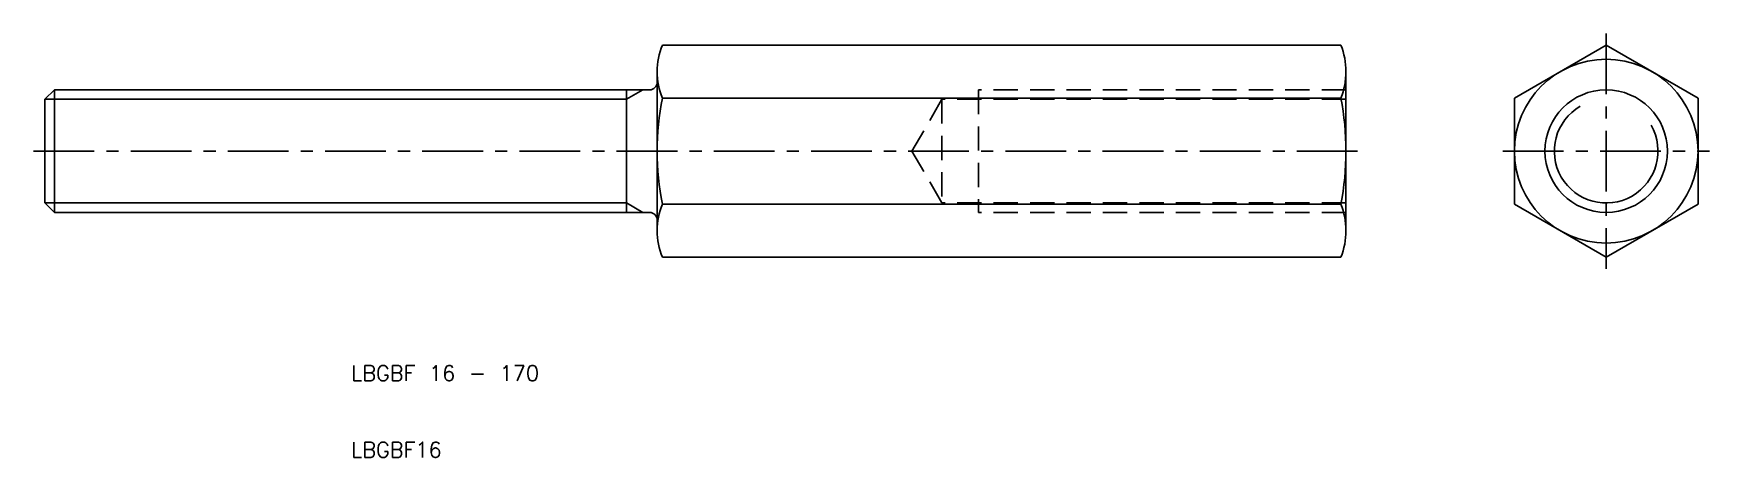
# Model space of a CAD drawing. Extents: x -32 to 188, y 10 to 65.
import ezdxf

# ---------------------------------------------------------------- set-up
doc = ezdxf.new("R2010")
doc.units = 0
doc.header["$LTSCALE"] = 0.25
doc.linetypes.add('CENTER', pattern=[50.8, 31.75, -6.35, 6.35, -6.35])
doc.linetypes.add('DASHED', pattern=[19.05, 12.7, -6.35])
doc.layers.get('0').update_dxf_attribs({"linetype": 'CONTINUOUS'})
doc.layers.add('CENTER', color=1, linetype='CENTER')
doc.styles.get("Standard").update_dxf_attribs({"font": 'txt.shx', "bigfont": 'extfont.shx'})

msp = doc.modelspace()

# ---------------------------------------------------------------- linework, layer by layer
for p, q in [((50.67, 63.86), (139.33, 63.86)), ((174, 63.86), (162, 56.93)), ((186, 56.93), (174, 63.86)), ((50, 59), (50, 60.39)), ((140, 60.39), (140, 39.61)), ((-28.77, 58), (-30, 56.77)), ((-28.77, 42), (-28.77, 58)), ((49, 58), (-28.77, 58)), ((46, 42), (46, 58)), ((50, 41), (50, 59)), ((-30, 43.23), (-30, 56.77)), ((50.67, 56.93), (139.33, 56.93)), ((162, 56.93), (162, 43.07)), ((186, 43.07), (186, 56.93)), ((-28.77, 42), (-30, 43.23)), ((49, 42), (-28.77, 42)), ((50.67, 43.07), (139.33, 43.07)), ((162, 43.07), (174, 36.14)), ((174, 36.14), (186, 43.07)), ((50, 41), (50, 39.61)), ((139.33, 36.14), (50.67, 36.14))]:
    msp.add_line(p, q)
at = {"color": 3}
for p, q in [((46, 56.77), (48.13, 58)), ((46, 56.77), (-30, 56.77)), ((46, 43.23), (-30, 43.23)), ((46, 43.23), (48.13, 42))]:
    msp.add_line(p, q, dxfattribs=at)
at = {"color": 3, "linetype": 'DASHED'}
for p, q in [((92, 58), (92, 42)), ((140, 58), (92, 58)), ((87.2, 56.77), (83.29, 50)), ((87.2, 56.77), (87.2, 43.23)), ((140, 56.77), (87.2, 56.77)), ((87.2, 43.23), (83.29, 50)), ((140, 43.23), (87.2, 43.23)), ((140, 42), (92, 42))]:
    msp.add_line(p, q, dxfattribs=at)
for radius in [12, 8]:
    msp.add_circle((174, 50), radius)
for centre, radius, start, end in [((59.25, 60.39), 9.25, 158.0126, 180), ((130.75, 60.39), 9.25, 0, 21.9874), ((59.25, 60.39), 9.25, 180, 201.9874), ((130.75, 60.39), 9.25, 338.0126, 0), ((49, 59), 1, 270, 0), ((86, 50), 36, 168.9042, 191.0958), ((104, 50), 36, 348.9042, 11.0958), ((49, 41), 1, 0, 90), ((59.25, 39.61), 9.25, 158.0126, 180), ((130.75, 39.61), 9.25, 0, 21.9874), ((59.25, 39.61), 9.25, 180, 201.9874), ((130.75, 39.61), 9.25, 338.0126, 0)]:
    msp.add_arc(centre, radius, start, end)
at = {"color": 3}
msp.add_arc((174, 50), 6.77, 120, 30, dxfattribs=at)
at = {"layer": 'CENTER', "color": 1, "linetype": 'CENTER'}
for p, q in [((174, 65.36), (174, 34.64)), ((-31.5, 50), (141.5, 50)), ((160.5, 50), (187.5, 50))]:
    msp.add_line(p, q, dxfattribs=at)

# ---------------------------------------------------------------- texts
for s, p in [('LBGBF 16 - 170', (10, 20)), ('LBGBF16', (10, 10))]:
    msp.add_text(s, height=2).set_placement(p)

doc.saveas('drawing.dxf')
